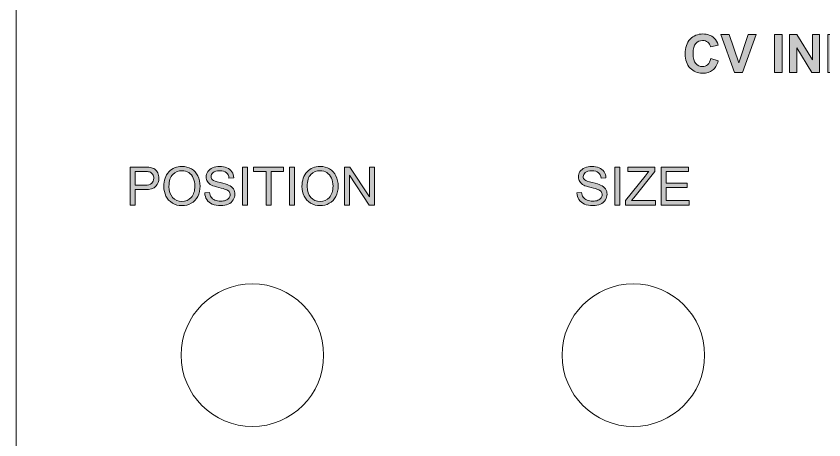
# Model space of a CAD drawing. Header units: inches. Extents: x 0 to 108, y -222 to 0.
# Drawn here: x 0.1 to 54, y -139.5 to -111.3 of the extents above; entities that cross this region are included whole.
import ezdxf

# ---------------------------------------------------------------- set-up
doc = ezdxf.new("R2010")
doc.units = ezdxf.units.IN
doc.header["$MEASUREMENT"] = 0
doc.layers.add('Decoupe', color=7, linetype='Continuous')
doc.layers.add('Impression', color=7, linetype='Continuous')

# ---------------------------------------------------------------- blocks, each defined once
blk = doc.blocks.new('block 2')
at = {"layer": 'Decoupe', "color": 240, "lineweight": 18, "true_color": 0xed1c24}
blk.add_lwpolyline([(107.823, -222.123), (0.127, -222.123), (0.127, -0.127), (107.823, -0.127), (107.823, -222.123)], dxfattribs=at)
for points in [[(20.625, -133.889), (20.625, -136.512), (18.498, -138.639), (15.875, -138.639), (13.252, -138.639), (11.125, -136.512), (11.125, -133.889), (11.125, -131.265), (13.252, -129.139), (15.875, -129.139), (18.498, -129.139), (20.625, -131.265), (20.625, -133.889)], [(46.025, -133.888), (46.025, -136.512), (43.898, -138.638), (41.275, -138.638), (38.652, -138.638), (36.525, -136.512), (36.525, -133.888), (36.525, -131.265), (38.652, -129.138), (41.275, -129.138), (43.898, -129.138), (46.025, -131.265), (46.025, -133.888)]]:
    blk.add_open_spline(points, degree=3, knots=[0, 0, 0, 0, 1, 1, 1, 2, 2, 2, 3, 3, 3, 4, 4, 4, 4], dxfattribs=at)
blk = doc.blocks.new('block 3')
at = {"layer": 'Impression', "true_color": 0xffffff}
h = blk.add_hatch(color=7, dxfattribs=at)
h.dxf.hatch_style = 2
edge = h.paths.add_edge_path()
edge.add_spline(control_points=[(7.719, -123.889), (7.719, -123.889), (7.719, -121.363), (7.719, -121.363), (7.719, -121.363), (8.671, -121.363), (8.671, -121.363), (8.839, -121.363), (8.967, -121.371), (9.055, -121.388), (9.179, -121.408), (9.283, -121.448), (9.367, -121.505), (9.451, -121.564), (9.518, -121.645), (9.569, -121.749), (9.621, -121.854), (9.646, -121.969), (9.646, -122.094), (9.646, -122.308), (9.578, -122.49), (9.441, -122.639), (9.305, -122.788), (9.058, -122.862), (8.701, -122.862), (8.701, -122.862), (8.053, -122.862), (8.053, -122.862), (8.053, -122.862), (8.053, -123.889), (8.053, -123.889), (8.053, -123.889), (7.719, -123.889), (7.719, -123.889)], knot_values=[0, 0, 0, 0, 1, 1, 1, 2, 2, 2, 3, 3, 3, 4, 4, 4, 5, 5, 5, 6, 6, 6, 7, 7, 7, 8, 8, 8, 9, 9, 9, 10, 10, 10, 11, 11, 11, 11], degree=3, periodic=1)
edge = h.paths.add_edge_path()
edge.add_spline(control_points=[(8.053, -122.564), (8.053, -122.564), (8.706, -122.564), (8.706, -122.564), (8.922, -122.564), (9.075, -122.524), (9.166, -122.444), (9.256, -122.363), (9.302, -122.25), (9.302, -122.104), (9.302, -121.998), (9.275, -121.908), (9.221, -121.833), (9.168, -121.758), (9.098, -121.708), (9.011, -121.684), (8.954, -121.669), (8.85, -121.661), (8.699, -121.661), (8.699, -121.661), (8.053, -121.661), (8.053, -121.661), (8.053, -121.661), (8.053, -122.564), (8.053, -122.564)], knot_values=[0, 0, 0, 0, 1, 1, 1, 2, 2, 2, 3, 3, 3, 4, 4, 4, 5, 5, 5, 6, 6, 6, 7, 7, 7, 8, 8, 8, 8], degree=3, periodic=1)
h = blk.add_hatch(color=7, dxfattribs=at)
h.dxf.hatch_style = 2
edge = h.paths.add_edge_path()
edge.add_spline(control_points=[(9.97, -122.659), (9.97, -122.24), (10.083, -121.912), (10.308, -121.674), (10.533, -121.437), (10.823, -121.319), (11.179, -121.319), (11.413, -121.319), (11.623, -121.375), (11.81, -121.486), (11.997, -121.597), (12.139, -121.752), (12.238, -121.952), (12.336, -122.151), (12.385, -122.377), (12.385, -122.63), (12.385, -122.886), (12.333, -123.115), (12.23, -123.317), (12.127, -123.519), (11.98, -123.672), (11.791, -123.776), (11.601, -123.88), (11.397, -123.932), (11.178, -123.932), (10.94, -123.932), (10.727, -123.874), (10.54, -123.76), (10.353, -123.645), (10.211, -123.488), (10.115, -123.289), (10.018, -123.091), (9.97, -122.88), (9.97, -122.659)], knot_values=[0, 0, 0, 0, 1, 1, 1, 2, 2, 2, 3, 3, 3, 4, 4, 4, 5, 5, 5, 6, 6, 6, 7, 7, 7, 8, 8, 8, 9, 9, 9, 10, 10, 10, 11, 11, 11, 11], degree=3, periodic=1)
edge = h.paths.add_edge_path()
edge.add_spline(control_points=[(10.315, -122.664), (10.315, -122.968), (10.396, -123.208), (10.56, -123.383), (10.724, -123.558), (10.929, -123.646), (11.176, -123.646), (11.427, -123.646), (11.634, -123.557), (11.797, -123.381), (11.959, -123.204), (12.041, -122.953), (12.041, -122.628), (12.041, -122.422), (12.006, -122.243), (11.936, -122.09), (11.867, -121.936), (11.765, -121.818), (11.632, -121.733), (11.498, -121.649), (11.347, -121.606), (11.181, -121.606), (10.944, -121.606), (10.741, -121.688), (10.571, -121.85), (10.4, -122.013), (10.315, -122.284), (10.315, -122.664)], knot_values=[0, 0, 0, 0, 1, 1, 1, 2, 2, 2, 3, 3, 3, 4, 4, 4, 5, 5, 5, 6, 6, 6, 7, 7, 7, 8, 8, 8, 9, 9, 9, 9], degree=3, periodic=1)
h = blk.add_hatch(color=7, dxfattribs=at)
h.dxf.hatch_style = 2
edge = h.paths.add_edge_path()
edge.add_spline(control_points=[(12.702, -123.077), (12.702, -123.077), (13.017, -123.05), (13.017, -123.05), (13.032, -123.176), (13.067, -123.28), (13.122, -123.361), (13.176, -123.442), (13.261, -123.507), (13.376, -123.557), (13.49, -123.607), (13.619, -123.632), (13.763, -123.632), (13.891, -123.632), (14.003, -123.613), (14.101, -123.575), (14.198, -123.537), (14.271, -123.485), (14.319, -123.42), (14.366, -123.353), (14.39, -123.281), (14.39, -123.203), (14.39, -123.124), (14.367, -123.055), (14.321, -122.996), (14.275, -122.937), (14.2, -122.887), (14.094, -122.847), (14.026, -122.82), (13.876, -122.779), (13.644, -122.724), (13.412, -122.668), (13.25, -122.615), (13.157, -122.566), (13.036, -122.503), (12.946, -122.424), (12.887, -122.331), (12.828, -122.237), (12.799, -122.132), (12.799, -122.016), (12.799, -121.889), (12.835, -121.77), (12.907, -121.659), (12.979, -121.548), (13.085, -121.464), (13.224, -121.407), (13.363, -121.349), (13.518, -121.32), (13.687, -121.32), (13.874, -121.32), (14.039, -121.35), (14.183, -121.411), (14.325, -121.471), (14.436, -121.56), (14.512, -121.677), (14.589, -121.794), (14.631, -121.927), (14.636, -122.075), (14.636, -122.075), (14.316, -122.099), (14.316, -122.099), (14.299, -121.939), (14.241, -121.819), (14.141, -121.737), (14.042, -121.656), (13.895, -121.615), (13.701, -121.615), (13.499, -121.615), (13.352, -121.652), (13.259, -121.726), (13.167, -121.8), (13.121, -121.89), (13.121, -121.994), (13.121, -122.085), (13.153, -122.159), (13.219, -122.218), (13.283, -122.276), (13.451, -122.336), (13.723, -122.398), (13.994, -122.459), (14.181, -122.513), (14.282, -122.559), (14.429, -122.627), (14.537, -122.713), (14.607, -122.817), (14.677, -122.92), (14.712, -123.04), (14.712, -123.176), (14.712, -123.31), (14.674, -123.437), (14.597, -123.555), (14.52, -123.674), (14.409, -123.767), (14.265, -123.833), (14.121, -123.899), (13.959, -123.932), (13.779, -123.932), (13.55, -123.932), (13.359, -123.898), (13.204, -123.832), (13.05, -123.765), (12.929, -123.665), (12.841, -123.531), (12.753, -123.397), (12.707, -123.246), (12.702, -123.077)], knot_values=[0, 0, 0, 0, 1, 1, 1, 2, 2, 2, 3, 3, 3, 4, 4, 4, 5, 5, 5, 6, 6, 6, 7, 7, 7, 8, 8, 8, 9, 9, 9, 10, 10, 10, 11, 11, 11, 12, 12, 12, 13, 13, 13, 14, 14, 14, 15, 15, 15, 16, 16, 16, 17, 17, 17, 18, 18, 18, 19, 19, 19, 20, 20, 20, 21, 21, 21, 22, 22, 22, 23, 23, 23, 24, 24, 24, 25, 25, 25, 26, 26, 26, 27, 27, 27, 28, 28, 28, 29, 29, 29, 30, 30, 30, 31, 31, 31, 32, 32, 32, 33, 33, 33, 34, 34, 34, 35, 35, 35, 35], degree=3, periodic=1)
h = blk.add_hatch(color=7, dxfattribs=at)
h.dxf.hatch_style = 2
h.paths.add_polyline_path([(15.226, -123.889), (15.226, -121.363), (15.56, -121.363), (15.56, -123.889)])
h = blk.add_hatch(color=7, dxfattribs=at)
h.dxf.hatch_style = 2
h.paths.add_polyline_path([(16.791, -123.889), (16.791, -121.661), (15.959, -121.661), (15.959, -121.363), (17.961, -121.363), (17.961, -121.661), (17.126, -121.661), (17.126, -123.889)])
h = blk.add_hatch(color=7, dxfattribs=at)
h.dxf.hatch_style = 2
h.paths.add_polyline_path([(18.361, -123.889), (18.361, -121.363), (18.695, -121.363), (18.695, -123.889)])
h = blk.add_hatch(color=7, dxfattribs=at)
h.dxf.hatch_style = 2
edge = h.paths.add_edge_path()
edge.add_spline(control_points=[(19.182, -122.659), (19.182, -122.24), (19.295, -121.912), (19.52, -121.674), (19.745, -121.437), (20.036, -121.319), (20.392, -121.319), (20.625, -121.319), (20.835, -121.375), (21.022, -121.486), (21.209, -121.597), (21.352, -121.752), (21.45, -121.952), (21.548, -122.151), (21.597, -122.377), (21.597, -122.63), (21.597, -122.886), (21.546, -123.115), (21.442, -123.317), (21.339, -123.519), (21.193, -123.672), (21.003, -123.776), (20.814, -123.88), (20.609, -123.932), (20.39, -123.932), (20.152, -123.932), (19.94, -123.874), (19.752, -123.76), (19.565, -123.645), (19.423, -123.488), (19.327, -123.289), (19.231, -123.091), (19.182, -122.88), (19.182, -122.659)], knot_values=[0, 0, 0, 0, 1, 1, 1, 2, 2, 2, 3, 3, 3, 4, 4, 4, 5, 5, 5, 6, 6, 6, 7, 7, 7, 8, 8, 8, 9, 9, 9, 10, 10, 10, 11, 11, 11, 11], degree=3, periodic=1)
edge = h.paths.add_edge_path()
edge.add_spline(control_points=[(19.527, -122.664), (19.527, -122.968), (19.608, -123.208), (19.772, -123.383), (19.936, -123.558), (20.141, -123.646), (20.388, -123.646), (20.64, -123.646), (20.847, -123.557), (21.009, -123.381), (21.171, -123.204), (21.253, -122.953), (21.253, -122.628), (21.253, -122.422), (21.218, -122.243), (21.148, -122.09), (21.079, -121.936), (20.978, -121.818), (20.844, -121.733), (20.71, -121.649), (20.56, -121.606), (20.393, -121.606), (20.157, -121.606), (19.953, -121.688), (19.783, -121.85), (19.612, -122.013), (19.527, -122.284), (19.527, -122.664)], knot_values=[0, 0, 0, 0, 1, 1, 1, 2, 2, 2, 3, 3, 3, 4, 4, 4, 5, 5, 5, 6, 6, 6, 7, 7, 7, 8, 8, 8, 9, 9, 9, 9], degree=3, periodic=1)
h = blk.add_hatch(color=7, dxfattribs=at)
h.dxf.hatch_style = 2
h.paths.add_polyline_path([(22.024, -123.889), (22.024, -121.363), (22.367, -121.363), (23.694, -123.346), (23.694, -121.363), (24.014, -121.363), (24.014, -123.889), (23.671, -123.889), (22.345, -121.904), (22.345, -123.889)])
at = {"layer": 'Impression', "lineweight": 0}
for points in [[(15.226, -123.889), (15.226, -121.363), (15.56, -121.363), (15.56, -123.889), (15.226, -123.889)], [(16.791, -123.889), (16.791, -121.661), (15.959, -121.661), (15.959, -121.363), (17.961, -121.363), (17.961, -121.661), (17.126, -121.661), (17.126, -123.889), (16.791, -123.889)], [(18.361, -123.889), (18.361, -121.363), (18.695, -121.363), (18.695, -123.889), (18.361, -123.889)], [(22.024, -123.889), (22.024, -121.363), (22.367, -121.363), (23.694, -123.346), (23.694, -121.363), (24.014, -121.363), (24.014, -123.889), (23.671, -123.889), (22.345, -121.904), (22.345, -123.889), (22.024, -123.889)]]:
    blk.add_lwpolyline(points, dxfattribs=at)
for points, knots in [([(7.719, -123.889), (7.719, -123.889), (7.719, -121.363), (7.719, -121.363), (7.719, -121.363), (8.671, -121.363), (8.671, -121.363), (8.839, -121.363), (8.967, -121.371), (9.055, -121.388), (9.179, -121.408), (9.283, -121.448), (9.367, -121.505), (9.451, -121.564), (9.518, -121.645), (9.569, -121.749), (9.621, -121.854), (9.646, -121.969), (9.646, -122.094), (9.646, -122.308), (9.578, -122.49), (9.441, -122.639), (9.305, -122.788), (9.058, -122.862), (8.701, -122.862), (8.701, -122.862), (8.053, -122.862), (8.053, -122.862), (8.053, -122.862), (8.053, -123.889), (8.053, -123.889), (8.053, -123.889), (7.719, -123.889), (7.719, -123.889)], [0, 0, 0, 0, 1, 1, 1, 2, 2, 2, 3, 3, 3, 4, 4, 4, 5, 5, 5, 6, 6, 6, 7, 7, 7, 8, 8, 8, 9, 9, 9, 10, 10, 10, 11, 11, 11, 11]), ([(8.053, -122.564), (8.053, -122.564), (8.706, -122.564), (8.706, -122.564), (8.922, -122.564), (9.075, -122.524), (9.166, -122.444), (9.256, -122.363), (9.302, -122.25), (9.302, -122.104), (9.302, -121.998), (9.275, -121.908), (9.221, -121.833), (9.168, -121.758), (9.098, -121.708), (9.011, -121.684), (8.954, -121.669), (8.85, -121.661), (8.699, -121.661), (8.699, -121.661), (8.053, -121.661), (8.053, -121.661), (8.053, -121.661), (8.053, -122.564), (8.053, -122.564)], [0, 0, 0, 0, 1, 1, 1, 2, 2, 2, 3, 3, 3, 4, 4, 4, 5, 5, 5, 6, 6, 6, 7, 7, 7, 8, 8, 8, 8]), ([(9.97, -122.659), (9.97, -122.24), (10.083, -121.912), (10.308, -121.674), (10.533, -121.437), (10.823, -121.319), (11.179, -121.319), (11.413, -121.319), (11.623, -121.375), (11.81, -121.486), (11.997, -121.597), (12.139, -121.752), (12.238, -121.952), (12.336, -122.151), (12.385, -122.377), (12.385, -122.63), (12.385, -122.886), (12.333, -123.115), (12.23, -123.317), (12.127, -123.519), (11.98, -123.672), (11.791, -123.776), (11.601, -123.88), (11.397, -123.932), (11.178, -123.932), (10.94, -123.932), (10.727, -123.874), (10.54, -123.76), (10.353, -123.645), (10.211, -123.488), (10.115, -123.289), (10.018, -123.091), (9.97, -122.88), (9.97, -122.659)], [0, 0, 0, 0, 1, 1, 1, 2, 2, 2, 3, 3, 3, 4, 4, 4, 5, 5, 5, 6, 6, 6, 7, 7, 7, 8, 8, 8, 9, 9, 9, 10, 10, 10, 11, 11, 11, 11]), ([(10.315, -122.664), (10.315, -122.968), (10.396, -123.208), (10.56, -123.383), (10.724, -123.558), (10.929, -123.646), (11.176, -123.646), (11.427, -123.646), (11.634, -123.557), (11.797, -123.381), (11.959, -123.204), (12.041, -122.953), (12.041, -122.628), (12.041, -122.422), (12.006, -122.243), (11.936, -122.09), (11.867, -121.936), (11.765, -121.818), (11.632, -121.733), (11.498, -121.649), (11.347, -121.606), (11.181, -121.606), (10.944, -121.606), (10.741, -121.688), (10.571, -121.85), (10.4, -122.013), (10.315, -122.284), (10.315, -122.664)], [0, 0, 0, 0, 1, 1, 1, 2, 2, 2, 3, 3, 3, 4, 4, 4, 5, 5, 5, 6, 6, 6, 7, 7, 7, 8, 8, 8, 9, 9, 9, 9]), ([(12.702, -123.077), (12.702, -123.077), (13.017, -123.05), (13.017, -123.05), (13.032, -123.176), (13.067, -123.28), (13.122, -123.361), (13.176, -123.442), (13.261, -123.507), (13.376, -123.557), (13.49, -123.607), (13.619, -123.632), (13.763, -123.632), (13.891, -123.632), (14.003, -123.613), (14.101, -123.575), (14.198, -123.537), (14.271, -123.485), (14.319, -123.42), (14.366, -123.353), (14.39, -123.281), (14.39, -123.203), (14.39, -123.124), (14.367, -123.055), (14.321, -122.996), (14.275, -122.937), (14.2, -122.887), (14.094, -122.847), (14.026, -122.82), (13.876, -122.779), (13.644, -122.724), (13.412, -122.668), (13.25, -122.615), (13.157, -122.566), (13.036, -122.503), (12.946, -122.424), (12.887, -122.331), (12.828, -122.237), (12.799, -122.132), (12.799, -122.016), (12.799, -121.889), (12.835, -121.77), (12.907, -121.659), (12.979, -121.548), (13.085, -121.464), (13.224, -121.407), (13.363, -121.349), (13.518, -121.32), (13.687, -121.32), (13.874, -121.32), (14.039, -121.35), (14.183, -121.411), (14.325, -121.471), (14.436, -121.56), (14.512, -121.677), (14.589, -121.794), (14.631, -121.927), (14.636, -122.075), (14.636, -122.075), (14.316, -122.099), (14.316, -122.099), (14.299, -121.939), (14.241, -121.819), (14.141, -121.737), (14.042, -121.656), (13.895, -121.615), (13.701, -121.615), (13.499, -121.615), (13.352, -121.652), (13.259, -121.726), (13.167, -121.8), (13.121, -121.89), (13.121, -121.994), (13.121, -122.085), (13.153, -122.159), (13.219, -122.218), (13.283, -122.276), (13.451, -122.336), (13.723, -122.398), (13.994, -122.459), (14.181, -122.513), (14.282, -122.559), (14.429, -122.627), (14.537, -122.713), (14.607, -122.817), (14.677, -122.92), (14.712, -123.04), (14.712, -123.176), (14.712, -123.31), (14.674, -123.437), (14.597, -123.555), (14.52, -123.674), (14.409, -123.767), (14.265, -123.833), (14.121, -123.899), (13.959, -123.932), (13.779, -123.932), (13.55, -123.932), (13.359, -123.898), (13.204, -123.832), (13.05, -123.765), (12.929, -123.665), (12.841, -123.531), (12.753, -123.397), (12.707, -123.246), (12.702, -123.077)], [0, 0, 0, 0, 1, 1, 1, 2, 2, 2, 3, 3, 3, 4, 4, 4, 5, 5, 5, 6, 6, 6, 7, 7, 7, 8, 8, 8, 9, 9, 9, 10, 10, 10, 11, 11, 11, 12, 12, 12, 13, 13, 13, 14, 14, 14, 15, 15, 15, 16, 16, 16, 17, 17, 17, 18, 18, 18, 19, 19, 19, 20, 20, 20, 21, 21, 21, 22, 22, 22, 23, 23, 23, 24, 24, 24, 25, 25, 25, 26, 26, 26, 27, 27, 27, 28, 28, 28, 29, 29, 29, 30, 30, 30, 31, 31, 31, 32, 32, 32, 33, 33, 33, 34, 34, 34, 35, 35, 35, 35]), ([(19.182, -122.659), (19.182, -122.24), (19.295, -121.912), (19.52, -121.674), (19.745, -121.437), (20.036, -121.319), (20.392, -121.319), (20.625, -121.319), (20.835, -121.375), (21.022, -121.486), (21.209, -121.597), (21.352, -121.752), (21.45, -121.952), (21.548, -122.151), (21.597, -122.377), (21.597, -122.63), (21.597, -122.886), (21.546, -123.115), (21.442, -123.317), (21.339, -123.519), (21.193, -123.672), (21.003, -123.776), (20.814, -123.88), (20.609, -123.932), (20.39, -123.932), (20.152, -123.932), (19.94, -123.874), (19.752, -123.76), (19.565, -123.645), (19.423, -123.488), (19.327, -123.289), (19.231, -123.091), (19.182, -122.88), (19.182, -122.659)], [0, 0, 0, 0, 1, 1, 1, 2, 2, 2, 3, 3, 3, 4, 4, 4, 5, 5, 5, 6, 6, 6, 7, 7, 7, 8, 8, 8, 9, 9, 9, 10, 10, 10, 11, 11, 11, 11]), ([(19.527, -122.664), (19.527, -122.968), (19.608, -123.208), (19.772, -123.383), (19.936, -123.558), (20.141, -123.646), (20.388, -123.646), (20.64, -123.646), (20.847, -123.557), (21.009, -123.381), (21.171, -123.204), (21.253, -122.953), (21.253, -122.628), (21.253, -122.422), (21.218, -122.243), (21.148, -122.09), (21.079, -121.936), (20.978, -121.818), (20.844, -121.733), (20.71, -121.649), (20.56, -121.606), (20.393, -121.606), (20.157, -121.606), (19.953, -121.688), (19.783, -121.85), (19.612, -122.013), (19.527, -122.284), (19.527, -122.664)], [0, 0, 0, 0, 1, 1, 1, 2, 2, 2, 3, 3, 3, 4, 4, 4, 5, 5, 5, 6, 6, 6, 7, 7, 7, 8, 8, 8, 9, 9, 9, 9])]:
    blk.add_open_spline(points, degree=3, knots=knots, dxfattribs=at)
blk = doc.blocks.new('block 4')
at = {"layer": 'Impression', "true_color": 0xffffff}
h = blk.add_hatch(color=7, dxfattribs=at)
h.dxf.hatch_style = 2
edge = h.paths.add_edge_path()
edge.add_spline(control_points=[(37.513, -123.077), (37.513, -123.077), (37.828, -123.05), (37.828, -123.05), (37.843, -123.176), (37.878, -123.28), (37.933, -123.361), (37.987, -123.442), (38.072, -123.507), (38.186, -123.557), (38.301, -123.607), (38.43, -123.632), (38.574, -123.632), (38.702, -123.632), (38.814, -123.613), (38.912, -123.575), (39.009, -123.537), (39.082, -123.485), (39.129, -123.42), (39.177, -123.353), (39.201, -123.281), (39.201, -123.203), (39.201, -123.124), (39.178, -123.055), (39.132, -122.996), (39.086, -122.937), (39.011, -122.887), (38.905, -122.847), (38.837, -122.82), (38.687, -122.779), (38.455, -122.724), (38.223, -122.668), (38.061, -122.615), (37.968, -122.566), (37.847, -122.503), (37.757, -122.424), (37.698, -122.331), (37.639, -122.237), (37.609, -122.132), (37.609, -122.016), (37.609, -121.889), (37.646, -121.77), (37.718, -121.659), (37.79, -121.548), (37.896, -121.464), (38.035, -121.407), (38.174, -121.349), (38.328, -121.32), (38.498, -121.32), (38.685, -121.32), (38.85, -121.35), (38.994, -121.411), (39.136, -121.471), (39.247, -121.56), (39.323, -121.677), (39.4, -121.794), (39.442, -121.927), (39.447, -122.075), (39.447, -122.075), (39.127, -122.099), (39.127, -122.099), (39.11, -121.939), (39.052, -121.819), (38.952, -121.737), (38.853, -121.656), (38.706, -121.615), (38.512, -121.615), (38.31, -121.615), (38.163, -121.652), (38.07, -121.726), (37.978, -121.8), (37.932, -121.89), (37.932, -121.994), (37.932, -122.085), (37.964, -122.159), (38.03, -122.218), (38.094, -122.276), (38.262, -122.336), (38.533, -122.398), (38.805, -122.459), (38.992, -122.513), (39.093, -122.559), (39.24, -122.627), (39.348, -122.713), (39.418, -122.817), (39.488, -122.92), (39.523, -123.04), (39.523, -123.176), (39.523, -123.31), (39.485, -123.437), (39.408, -123.555), (39.331, -123.674), (39.22, -123.767), (39.076, -123.833), (38.932, -123.899), (38.77, -123.932), (38.59, -123.932), (38.361, -123.932), (38.17, -123.898), (38.015, -123.832), (37.861, -123.765), (37.74, -123.665), (37.651, -123.531), (37.564, -123.397), (37.517, -123.246), (37.513, -123.077)], knot_values=[0, 0, 0, 0, 1, 1, 1, 2, 2, 2, 3, 3, 3, 4, 4, 4, 5, 5, 5, 6, 6, 6, 7, 7, 7, 8, 8, 8, 9, 9, 9, 10, 10, 10, 11, 11, 11, 12, 12, 12, 13, 13, 13, 14, 14, 14, 15, 15, 15, 16, 16, 16, 17, 17, 17, 18, 18, 18, 19, 19, 19, 20, 20, 20, 21, 21, 21, 22, 22, 22, 23, 23, 23, 24, 24, 24, 25, 25, 25, 26, 26, 26, 27, 27, 27, 28, 28, 28, 29, 29, 29, 30, 30, 30, 31, 31, 31, 32, 32, 32, 33, 33, 33, 34, 34, 34, 35, 35, 35, 35], degree=3, periodic=1)
h = blk.add_hatch(color=7, dxfattribs=at)
h.dxf.hatch_style = 2
h.paths.add_polyline_path([(40.036, -123.889), (40.036, -121.363), (40.371, -121.363), (40.371, -123.889)])
h = blk.add_hatch(color=7, dxfattribs=at)
h.dxf.hatch_style = 2
edge = h.paths.add_edge_path()
edge.add_spline(control_points=[(40.758, -123.889), (40.758, -123.889), (40.758, -123.579), (40.758, -123.579), (40.758, -123.579), (42.052, -121.961), (42.052, -121.961), (42.144, -121.846), (42.231, -121.747), (42.314, -121.661), (42.314, -121.661), (40.905, -121.661), (40.905, -121.661), (40.905, -121.661), (40.905, -121.363), (40.905, -121.363), (40.905, -121.363), (42.713, -121.363), (42.713, -121.363), (42.713, -121.363), (42.713, -121.661), (42.713, -121.661), (42.713, -121.661), (41.296, -123.413), (41.296, -123.413), (41.296, -123.413), (41.142, -123.591), (41.142, -123.591), (41.142, -123.591), (42.755, -123.591), (42.755, -123.591), (42.755, -123.591), (42.755, -123.889), (42.755, -123.889), (42.755, -123.889), (40.758, -123.889), (40.758, -123.889)], knot_values=[0, 0, 0, 0, 1, 1, 1, 2, 2, 2, 3, 3, 3, 4, 4, 4, 5, 5, 5, 6, 6, 6, 7, 7, 7, 8, 8, 8, 9, 9, 9, 10, 10, 10, 11, 11, 11, 12, 12, 12, 12], degree=3, periodic=1)
h = blk.add_hatch(color=7, dxfattribs=at)
h.dxf.hatch_style = 2
h.paths.add_polyline_path([(43.122, -123.889), (43.122, -121.363), (44.947, -121.363), (44.947, -121.661), (43.456, -121.661), (43.456, -122.435), (44.853, -122.435), (44.853, -122.731), (43.456, -122.731), (43.456, -123.591), (45.006, -123.591), (45.006, -123.889)])
at = {"layer": 'Impression', "lineweight": 0}
for points in [[(40.036, -123.889), (40.036, -121.363), (40.371, -121.363), (40.371, -123.889), (40.036, -123.889)], [(43.122, -123.889), (43.122, -121.363), (44.947, -121.363), (44.947, -121.661), (43.456, -121.661), (43.456, -122.435), (44.853, -122.435), (44.853, -122.731), (43.456, -122.731), (43.456, -123.591), (45.006, -123.591), (45.006, -123.889), (43.122, -123.889)]]:
    blk.add_lwpolyline(points, dxfattribs=at)
for points, knots in [([(37.513, -123.077), (37.513, -123.077), (37.828, -123.05), (37.828, -123.05), (37.843, -123.176), (37.878, -123.28), (37.933, -123.361), (37.987, -123.442), (38.072, -123.507), (38.186, -123.557), (38.301, -123.607), (38.43, -123.632), (38.574, -123.632), (38.702, -123.632), (38.814, -123.613), (38.912, -123.575), (39.009, -123.537), (39.082, -123.485), (39.129, -123.42), (39.177, -123.353), (39.201, -123.281), (39.201, -123.203), (39.201, -123.124), (39.178, -123.055), (39.132, -122.996), (39.086, -122.937), (39.011, -122.887), (38.905, -122.847), (38.837, -122.82), (38.687, -122.779), (38.455, -122.724), (38.223, -122.668), (38.061, -122.615), (37.968, -122.566), (37.847, -122.503), (37.757, -122.424), (37.698, -122.331), (37.639, -122.237), (37.609, -122.132), (37.609, -122.016), (37.609, -121.889), (37.646, -121.77), (37.718, -121.659), (37.79, -121.548), (37.896, -121.464), (38.035, -121.407), (38.174, -121.349), (38.328, -121.32), (38.498, -121.32), (38.685, -121.32), (38.85, -121.35), (38.994, -121.411), (39.136, -121.471), (39.247, -121.56), (39.323, -121.677), (39.4, -121.794), (39.442, -121.927), (39.447, -122.075), (39.447, -122.075), (39.127, -122.099), (39.127, -122.099), (39.11, -121.939), (39.052, -121.819), (38.952, -121.737), (38.853, -121.656), (38.706, -121.615), (38.512, -121.615), (38.31, -121.615), (38.163, -121.652), (38.07, -121.726), (37.978, -121.8), (37.932, -121.89), (37.932, -121.994), (37.932, -122.085), (37.964, -122.159), (38.03, -122.218), (38.094, -122.276), (38.262, -122.336), (38.533, -122.398), (38.805, -122.459), (38.992, -122.513), (39.093, -122.559), (39.24, -122.627), (39.348, -122.713), (39.418, -122.817), (39.488, -122.92), (39.523, -123.04), (39.523, -123.176), (39.523, -123.31), (39.485, -123.437), (39.408, -123.555), (39.331, -123.674), (39.22, -123.767), (39.076, -123.833), (38.932, -123.899), (38.77, -123.932), (38.59, -123.932), (38.361, -123.932), (38.17, -123.898), (38.015, -123.832), (37.861, -123.765), (37.74, -123.665), (37.651, -123.531), (37.564, -123.397), (37.517, -123.246), (37.513, -123.077)], [0, 0, 0, 0, 1, 1, 1, 2, 2, 2, 3, 3, 3, 4, 4, 4, 5, 5, 5, 6, 6, 6, 7, 7, 7, 8, 8, 8, 9, 9, 9, 10, 10, 10, 11, 11, 11, 12, 12, 12, 13, 13, 13, 14, 14, 14, 15, 15, 15, 16, 16, 16, 17, 17, 17, 18, 18, 18, 19, 19, 19, 20, 20, 20, 21, 21, 21, 22, 22, 22, 23, 23, 23, 24, 24, 24, 25, 25, 25, 26, 26, 26, 27, 27, 27, 28, 28, 28, 29, 29, 29, 30, 30, 30, 31, 31, 31, 32, 32, 32, 33, 33, 33, 34, 34, 34, 35, 35, 35, 35]), ([(40.758, -123.889), (40.758, -123.889), (40.758, -123.579), (40.758, -123.579), (40.758, -123.579), (42.052, -121.961), (42.052, -121.961), (42.144, -121.846), (42.231, -121.747), (42.314, -121.661), (42.314, -121.661), (40.905, -121.661), (40.905, -121.661), (40.905, -121.661), (40.905, -121.363), (40.905, -121.363), (40.905, -121.363), (42.713, -121.363), (42.713, -121.363), (42.713, -121.363), (42.713, -121.661), (42.713, -121.661), (42.713, -121.661), (41.296, -123.413), (41.296, -123.413), (41.296, -123.413), (41.142, -123.591), (41.142, -123.591), (41.142, -123.591), (42.755, -123.591), (42.755, -123.591), (42.755, -123.591), (42.755, -123.889), (42.755, -123.889), (42.755, -123.889), (40.758, -123.889), (40.758, -123.889)], [0, 0, 0, 0, 1, 1, 1, 2, 2, 2, 3, 3, 3, 4, 4, 4, 5, 5, 5, 6, 6, 6, 7, 7, 7, 8, 8, 8, 9, 9, 9, 10, 10, 10, 11, 11, 11, 12, 12, 12, 12])]:
    blk.add_open_spline(points, degree=3, knots=knots, dxfattribs=at)
blk = doc.blocks.new('block 38')
at = {"layer": 'Impression', "true_color": 0xffffff}
h = blk.add_hatch(color=7, dxfattribs=at)
h.dxf.hatch_style = 2
edge = h.paths.add_edge_path()
edge.add_spline(control_points=[(46.439, -114.137), (46.439, -114.137), (46.933, -114.294), (46.933, -114.294), (46.858, -114.57), (46.732, -114.774), (46.555, -114.908), (46.379, -115.042), (46.155, -115.109), (45.884, -115.109), (45.549, -115.109), (45.274, -114.994), (45.058, -114.765), (44.842, -114.536), (44.734, -114.223), (44.734, -113.826), (44.734, -113.405), (44.842, -113.079), (45.059, -112.847), (45.276, -112.614), (45.562, -112.498), (45.915, -112.498), (46.224, -112.498), (46.475, -112.589), (46.668, -112.771), (46.783, -112.879), (46.869, -113.034), (46.927, -113.236), (46.927, -113.236), (46.422, -113.357), (46.422, -113.357), (46.392, -113.226), (46.33, -113.123), (46.235, -113.047), (46.14, -112.971), (46.025, -112.933), (45.89, -112.933), (45.702, -112.933), (45.551, -113.001), (45.434, -113.135), (45.317, -113.269), (45.259, -113.487), (45.259, -113.788), (45.259, -114.107), (45.317, -114.334), (45.431, -114.47), (45.546, -114.605), (45.696, -114.673), (45.879, -114.673), (46.015, -114.673), (46.131, -114.63), (46.229, -114.544), (46.326, -114.458), (46.397, -114.322), (46.439, -114.137)], knot_values=[0, 0, 0, 0, 1, 1, 1, 2, 2, 2, 3, 3, 3, 4, 4, 4, 5, 5, 5, 6, 6, 6, 7, 7, 7, 8, 8, 8, 9, 9, 9, 10, 10, 10, 11, 11, 11, 12, 12, 12, 13, 13, 13, 14, 14, 14, 15, 15, 15, 16, 16, 16, 17, 17, 17, 18, 18, 18, 18], degree=3, periodic=1)
h = blk.add_hatch(color=7, dxfattribs=at)
h.dxf.hatch_style = 2
h.paths.add_polyline_path([(48.015, -115.066), (47.113, -112.541), (47.665, -112.541), (48.305, -114.41), (48.923, -112.541), (49.464, -112.541), (48.559, -115.066)])
h = blk.add_hatch(color=7, dxfattribs=at)
h.dxf.hatch_style = 2
h.paths.add_polyline_path([(50.689, -115.066), (50.689, -112.541), (51.198, -112.541), (51.198, -115.066)])
h = blk.add_hatch(color=7, dxfattribs=at)
h.dxf.hatch_style = 2
h.paths.add_polyline_path([(51.689, -115.066), (51.689, -112.541), (52.185, -112.541), (53.219, -114.227), (53.219, -112.541), (53.693, -112.541), (53.693, -115.066), (53.181, -115.066), (52.163, -113.419), (52.163, -115.066)])
h = blk.add_hatch(color=7, dxfattribs=at)
h.dxf.hatch_style = 2
edge = h.paths.add_edge_path()
edge.add_spline(control_points=[(54.232, -115.066), (54.232, -115.066), (54.232, -112.541), (54.232, -112.541), (54.232, -112.541), (55.05, -112.541), (55.05, -112.541), (55.36, -112.541), (55.562, -112.553), (55.656, -112.578), (55.801, -112.616), (55.922, -112.699), (56.02, -112.826), (56.117, -112.953), (56.166, -113.117), (56.166, -113.317), (56.166, -113.472), (56.138, -113.603), (56.082, -113.708), (56.026, -113.814), (55.954, -113.897), (55.867, -113.957), (55.781, -114.018), (55.692, -114.057), (55.603, -114.077), (55.481, -114.101), (55.305, -114.113), (55.074, -114.113), (55.074, -114.113), (54.742, -114.113), (54.742, -114.113), (54.742, -114.113), (54.742, -115.066), (54.742, -115.066), (54.742, -115.066), (54.232, -115.066), (54.232, -115.066)], knot_values=[0, 0, 0, 0, 1, 1, 1, 2, 2, 2, 3, 3, 3, 4, 4, 4, 5, 5, 5, 6, 6, 6, 7, 7, 7, 8, 8, 8, 9, 9, 9, 10, 10, 10, 11, 11, 11, 12, 12, 12, 12], degree=3, periodic=1)
edge = h.paths.add_edge_path()
edge.add_spline(control_points=[(54.742, -112.968), (54.742, -112.968), (54.742, -113.684), (54.742, -113.684), (54.742, -113.684), (55.021, -113.684), (55.021, -113.684), (55.221, -113.684), (55.356, -113.671), (55.424, -113.645), (55.492, -113.618), (55.545, -113.577), (55.583, -113.521), (55.621, -113.465), (55.641, -113.399), (55.641, -113.324), (55.641, -113.232), (55.614, -113.157), (55.56, -113.097), (55.506, -113.037), (55.437, -113), (55.355, -112.985), (55.294, -112.974), (55.171, -112.968), (54.988, -112.968), (54.988, -112.968), (54.742, -112.968), (54.742, -112.968)], knot_values=[0, 0, 0, 0, 1, 1, 1, 2, 2, 2, 3, 3, 3, 4, 4, 4, 5, 5, 5, 6, 6, 6, 7, 7, 7, 8, 8, 8, 9, 9, 9, 9], degree=3, periodic=1)
h = blk.add_hatch(color=7, dxfattribs=at)
h.dxf.hatch_style = 2
edge = h.paths.add_edge_path()
edge.add_spline(control_points=[(56.581, -112.541), (56.581, -112.541), (57.091, -112.541), (57.091, -112.541), (57.091, -112.541), (57.091, -113.908), (57.091, -113.908), (57.091, -114.125), (57.097, -114.266), (57.11, -114.33), (57.132, -114.434), (57.184, -114.517), (57.266, -114.579), (57.348, -114.642), (57.46, -114.673), (57.603, -114.673), (57.747, -114.673), (57.857, -114.643), (57.93, -114.584), (58.003, -114.525), (58.048, -114.453), (58.063, -114.366), (58.077, -114.28), (58.085, -114.137), (58.085, -113.938), (58.085, -113.938), (58.085, -112.541), (58.085, -112.541), (58.085, -112.541), (58.595, -112.541), (58.595, -112.541), (58.595, -112.541), (58.595, -113.867), (58.595, -113.867), (58.595, -114.17), (58.581, -114.384), (58.554, -114.509), (58.526, -114.635), (58.475, -114.74), (58.401, -114.826), (58.327, -114.913), (58.228, -114.981), (58.104, -115.032), (57.98, -115.083), (57.818, -115.109), (57.618, -115.109), (57.377, -115.109), (57.194, -115.081), (57.069, -115.025), (56.945, -114.97), (56.846, -114.897), (56.774, -114.808), (56.702, -114.719), (56.654, -114.626), (56.631, -114.528), (56.598, -114.384), (56.581, -114.17), (56.581, -113.888), (56.581, -113.888), (56.581, -112.541), (56.581, -112.541)], knot_values=[0, 0, 0, 0, 1, 1, 1, 2, 2, 2, 3, 3, 3, 4, 4, 4, 5, 5, 5, 6, 6, 6, 7, 7, 7, 8, 8, 8, 9, 9, 9, 10, 10, 10, 11, 11, 11, 12, 12, 12, 13, 13, 13, 14, 14, 14, 15, 15, 15, 16, 16, 16, 17, 17, 17, 18, 18, 18, 19, 19, 19, 20, 20, 20, 20], degree=3, periodic=1)
h = blk.add_hatch(color=7, dxfattribs=at)
h.dxf.hatch_style = 2
h.paths.add_polyline_path([(59.701, -115.066), (59.701, -112.968), (58.951, -112.968), (58.951, -112.541), (60.958, -112.541), (60.958, -112.968), (60.211, -112.968), (60.211, -115.066)])
h = blk.add_hatch(color=7, dxfattribs=at)
h.dxf.hatch_style = 2
edge = h.paths.add_edge_path()
edge.add_spline(control_points=[(61.158, -114.244), (61.158, -114.244), (61.654, -114.196), (61.654, -114.196), (61.684, -114.362), (61.744, -114.485), (61.836, -114.563), (61.927, -114.641), (62.05, -114.68), (62.205, -114.68), (62.37, -114.68), (62.493, -114.645), (62.577, -114.576), (62.66, -114.506), (62.701, -114.425), (62.701, -114.332), (62.701, -114.272), (62.684, -114.221), (62.649, -114.18), (62.614, -114.138), (62.553, -114.101), (62.465, -114.07), (62.406, -114.05), (62.27, -114.013), (62.057, -113.96), (61.784, -113.892), (61.592, -113.809), (61.482, -113.71), (61.327, -113.571), (61.249, -113.402), (61.249, -113.202), (61.249, -113.074), (61.286, -112.953), (61.359, -112.841), (61.432, -112.729), (61.537, -112.644), (61.674, -112.585), (61.811, -112.527), (61.977, -112.498), (62.171, -112.498), (62.488, -112.498), (62.726, -112.567), (62.887, -112.706), (63.047, -112.845), (63.131, -113.03), (63.139, -113.262), (63.139, -113.262), (62.629, -113.285), (62.629, -113.285), (62.607, -113.155), (62.561, -113.061), (62.489, -113.005), (62.417, -112.948), (62.309, -112.92), (62.166, -112.92), (62.018, -112.92), (61.901, -112.95), (61.818, -113.011), (61.764, -113.05), (61.737, -113.102), (61.737, -113.168), (61.737, -113.227), (61.762, -113.279), (61.813, -113.321), (61.877, -113.375), (62.033, -113.431), (62.281, -113.49), (62.529, -113.548), (62.712, -113.609), (62.832, -113.671), (62.95, -113.734), (63.043, -113.819), (63.111, -113.928), (63.178, -114.036), (63.211, -114.171), (63.211, -114.33), (63.211, -114.475), (63.171, -114.61), (63.091, -114.737), (63.01, -114.863), (62.897, -114.957), (62.75, -115.018), (62.603, -115.08), (62.42, -115.111), (62.2, -115.111), (61.881, -115.111), (61.636, -115.037), (61.465, -114.889), (61.293, -114.742), (61.191, -114.527), (61.158, -114.244)], knot_values=[0, 0, 0, 0, 1, 1, 1, 2, 2, 2, 3, 3, 3, 4, 4, 4, 5, 5, 5, 6, 6, 6, 7, 7, 7, 8, 8, 8, 9, 9, 9, 10, 10, 10, 11, 11, 11, 12, 12, 12, 13, 13, 13, 14, 14, 14, 15, 15, 15, 16, 16, 16, 17, 17, 17, 18, 18, 18, 19, 19, 19, 20, 20, 20, 21, 21, 21, 22, 22, 22, 23, 23, 23, 24, 24, 24, 25, 25, 25, 26, 26, 26, 27, 27, 27, 28, 28, 28, 29, 29, 29, 30, 30, 30, 30], degree=3, periodic=1)
at = {"layer": 'Impression', "lineweight": 0}
for points in [[(48.015, -115.066), (47.113, -112.541), (47.665, -112.541), (48.305, -114.41), (48.923, -112.541), (49.464, -112.541), (48.559, -115.066), (48.015, -115.066)], [(50.689, -115.066), (50.689, -112.541), (51.198, -112.541), (51.198, -115.066), (50.689, -115.066)], [(51.689, -115.066), (51.689, -112.541), (52.185, -112.541), (53.219, -114.227), (53.219, -112.541), (53.693, -112.541), (53.693, -115.066), (53.181, -115.066), (52.163, -113.419), (52.163, -115.066), (51.689, -115.066)], [(59.701, -115.066), (59.701, -112.968), (58.951, -112.968), (58.951, -112.541), (60.958, -112.541), (60.958, -112.968), (60.211, -112.968), (60.211, -115.066), (59.701, -115.066)]]:
    blk.add_lwpolyline(points, dxfattribs=at)
for points, knots in [([(46.439, -114.137), (46.439, -114.137), (46.933, -114.294), (46.933, -114.294), (46.858, -114.57), (46.732, -114.774), (46.555, -114.908), (46.379, -115.042), (46.155, -115.109), (45.884, -115.109), (45.549, -115.109), (45.274, -114.994), (45.058, -114.765), (44.842, -114.536), (44.734, -114.223), (44.734, -113.826), (44.734, -113.405), (44.842, -113.079), (45.059, -112.847), (45.276, -112.614), (45.562, -112.498), (45.915, -112.498), (46.224, -112.498), (46.475, -112.589), (46.668, -112.771), (46.783, -112.879), (46.869, -113.034), (46.927, -113.236), (46.927, -113.236), (46.422, -113.357), (46.422, -113.357), (46.392, -113.226), (46.33, -113.123), (46.235, -113.047), (46.14, -112.971), (46.025, -112.933), (45.89, -112.933), (45.702, -112.933), (45.551, -113.001), (45.434, -113.135), (45.317, -113.269), (45.259, -113.487), (45.259, -113.788), (45.259, -114.107), (45.317, -114.334), (45.431, -114.47), (45.546, -114.605), (45.696, -114.673), (45.879, -114.673), (46.015, -114.673), (46.131, -114.63), (46.229, -114.544), (46.326, -114.458), (46.397, -114.322), (46.439, -114.137)], [0, 0, 0, 0, 1, 1, 1, 2, 2, 2, 3, 3, 3, 4, 4, 4, 5, 5, 5, 6, 6, 6, 7, 7, 7, 8, 8, 8, 9, 9, 9, 10, 10, 10, 11, 11, 11, 12, 12, 12, 13, 13, 13, 14, 14, 14, 15, 15, 15, 16, 16, 16, 17, 17, 17, 18, 18, 18, 18]), ([(54.232, -115.066), (54.232, -115.066), (54.232, -112.541), (54.232, -112.541), (54.232, -112.541), (55.05, -112.541), (55.05, -112.541), (55.36, -112.541), (55.562, -112.553), (55.656, -112.578), (55.801, -112.616), (55.922, -112.699), (56.02, -112.826), (56.117, -112.953), (56.166, -113.117), (56.166, -113.317), (56.166, -113.472), (56.138, -113.603), (56.082, -113.708), (56.026, -113.814), (55.954, -113.897), (55.867, -113.957), (55.781, -114.018), (55.692, -114.057), (55.603, -114.077), (55.481, -114.101), (55.305, -114.113), (55.074, -114.113), (55.074, -114.113), (54.742, -114.113), (54.742, -114.113), (54.742, -114.113), (54.742, -115.066), (54.742, -115.066), (54.742, -115.066), (54.232, -115.066), (54.232, -115.066)], [0, 0, 0, 0, 1, 1, 1, 2, 2, 2, 3, 3, 3, 4, 4, 4, 5, 5, 5, 6, 6, 6, 7, 7, 7, 8, 8, 8, 9, 9, 9, 10, 10, 10, 11, 11, 11, 12, 12, 12, 12]), ([(56.581, -112.541), (56.581, -112.541), (57.091, -112.541), (57.091, -112.541), (57.091, -112.541), (57.091, -113.908), (57.091, -113.908), (57.091, -114.125), (57.097, -114.266), (57.11, -114.33), (57.132, -114.434), (57.184, -114.517), (57.266, -114.579), (57.348, -114.642), (57.46, -114.673), (57.603, -114.673), (57.747, -114.673), (57.857, -114.643), (57.93, -114.584), (58.003, -114.525), (58.048, -114.453), (58.063, -114.366), (58.077, -114.28), (58.085, -114.137), (58.085, -113.938), (58.085, -113.938), (58.085, -112.541), (58.085, -112.541), (58.085, -112.541), (58.595, -112.541), (58.595, -112.541), (58.595, -112.541), (58.595, -113.867), (58.595, -113.867), (58.595, -114.17), (58.581, -114.384), (58.554, -114.509), (58.526, -114.635), (58.475, -114.74), (58.401, -114.826), (58.327, -114.913), (58.228, -114.981), (58.104, -115.032), (57.98, -115.083), (57.818, -115.109), (57.618, -115.109), (57.377, -115.109), (57.194, -115.081), (57.069, -115.025), (56.945, -114.97), (56.846, -114.897), (56.774, -114.808), (56.702, -114.719), (56.654, -114.626), (56.631, -114.528), (56.598, -114.384), (56.581, -114.17), (56.581, -113.888), (56.581, -113.888), (56.581, -112.541), (56.581, -112.541)], [0, 0, 0, 0, 1, 1, 1, 2, 2, 2, 3, 3, 3, 4, 4, 4, 5, 5, 5, 6, 6, 6, 7, 7, 7, 8, 8, 8, 9, 9, 9, 10, 10, 10, 11, 11, 11, 12, 12, 12, 13, 13, 13, 14, 14, 14, 15, 15, 15, 16, 16, 16, 17, 17, 17, 18, 18, 18, 19, 19, 19, 20, 20, 20, 20]), ([(61.158, -114.244), (61.158, -114.244), (61.654, -114.196), (61.654, -114.196), (61.684, -114.362), (61.744, -114.485), (61.836, -114.563), (61.927, -114.641), (62.05, -114.68), (62.205, -114.68), (62.37, -114.68), (62.493, -114.645), (62.577, -114.576), (62.66, -114.506), (62.701, -114.425), (62.701, -114.332), (62.701, -114.272), (62.684, -114.221), (62.649, -114.18), (62.614, -114.138), (62.553, -114.101), (62.465, -114.07), (62.406, -114.05), (62.27, -114.013), (62.057, -113.96), (61.784, -113.892), (61.592, -113.809), (61.482, -113.71), (61.327, -113.571), (61.249, -113.402), (61.249, -113.202), (61.249, -113.074), (61.286, -112.953), (61.359, -112.841), (61.432, -112.729), (61.537, -112.644), (61.674, -112.585), (61.811, -112.527), (61.977, -112.498), (62.171, -112.498), (62.488, -112.498), (62.726, -112.567), (62.887, -112.706), (63.047, -112.845), (63.131, -113.03), (63.139, -113.262), (63.139, -113.262), (62.629, -113.285), (62.629, -113.285), (62.607, -113.155), (62.561, -113.061), (62.489, -113.005), (62.417, -112.948), (62.309, -112.92), (62.166, -112.92), (62.018, -112.92), (61.901, -112.95), (61.818, -113.011), (61.764, -113.05), (61.737, -113.102), (61.737, -113.168), (61.737, -113.227), (61.762, -113.279), (61.813, -113.321), (61.877, -113.375), (62.033, -113.431), (62.281, -113.49), (62.529, -113.548), (62.712, -113.609), (62.832, -113.671), (62.95, -113.734), (63.043, -113.819), (63.111, -113.928), (63.178, -114.036), (63.211, -114.171), (63.211, -114.33), (63.211, -114.475), (63.171, -114.61), (63.091, -114.737), (63.01, -114.863), (62.897, -114.957), (62.75, -115.018), (62.603, -115.08), (62.42, -115.111), (62.2, -115.111), (61.881, -115.111), (61.636, -115.037), (61.465, -114.889), (61.293, -114.742), (61.191, -114.527), (61.158, -114.244)], [0, 0, 0, 0, 1, 1, 1, 2, 2, 2, 3, 3, 3, 4, 4, 4, 5, 5, 5, 6, 6, 6, 7, 7, 7, 8, 8, 8, 9, 9, 9, 10, 10, 10, 11, 11, 11, 12, 12, 12, 13, 13, 13, 14, 14, 14, 15, 15, 15, 16, 16, 16, 17, 17, 17, 18, 18, 18, 19, 19, 19, 20, 20, 20, 21, 21, 21, 22, 22, 22, 23, 23, 23, 24, 24, 24, 25, 25, 25, 26, 26, 26, 27, 27, 27, 28, 28, 28, 29, 29, 29, 30, 30, 30, 30]), ([(54.742, -112.968), (54.742, -112.968), (54.742, -113.684), (54.742, -113.684), (54.742, -113.684), (55.021, -113.684), (55.021, -113.684), (55.221, -113.684), (55.356, -113.671), (55.424, -113.645), (55.492, -113.618), (55.545, -113.577), (55.583, -113.521), (55.621, -113.465), (55.641, -113.399), (55.641, -113.324), (55.641, -113.232), (55.614, -113.157), (55.56, -113.097), (55.506, -113.037), (55.437, -113), (55.355, -112.985), (55.294, -112.974), (55.171, -112.968), (54.988, -112.968), (54.988, -112.968), (54.742, -112.968), (54.742, -112.968)], [0, 0, 0, 0, 1, 1, 1, 2, 2, 2, 3, 3, 3, 4, 4, 4, 5, 5, 5, 6, 6, 6, 7, 7, 7, 8, 8, 8, 9, 9, 9, 9])]:
    blk.add_open_spline(points, degree=3, knots=knots, dxfattribs=at)

msp = doc.modelspace()

# ---------------------------------------------------------------- block references
at = {"layer": 'Decoupe'}
msp.add_blockref('block 2', (0, 0), dxfattribs=at)
at = {"layer": 'Impression'}
for name in ['block 38', 'block 3', 'block 4']:
    msp.add_blockref(name, (0, 0), dxfattribs=at)

doc.saveas('drawing.dxf')
